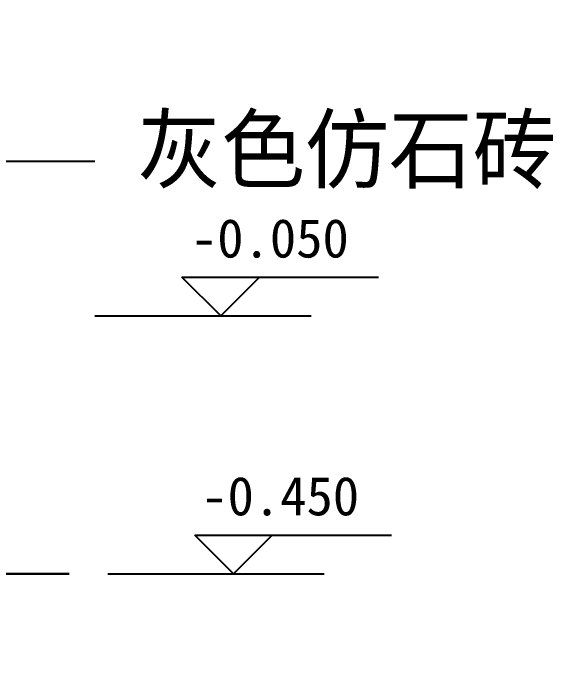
# Model space of a CAD drawing. Header units: metres. Extents: x 1826 to 6641, y 264 to 2401.
# Drawn here: x 5803 to 6641, y 1160 to 2170 of the extents above; entities that cross this region are included whole.
import ezdxf

# ---------------------------------------------------------------- set-up
doc = ezdxf.new("R2010")
doc.units = ezdxf.units.M
for name, color, linetype in [('LM', 141, 'Continuous'), ('PUB_DIM', 3, 'Continuous'), ('PUB_TEXT', 7, 'Continuous'), ('PUB_WALL', 7, 'Continuous'), ('S_WALL', 7, 'Continuous')]:
    doc.layers.add(name, color=color, linetype=linetype)

msp = doc.modelspace()

# ---------------------------------------------------------------- hatches: boundary and pattern name
at = {"layer": 'LM'}
h = msp.add_hatch(dxfattribs=at)
h.set_pattern_fill('AR-HBONE', scale=30)
h.paths.add_polyline_path([(5890, 1300), (4720, 1300), (4720, 1650), (4600, 1650), (4600, 1160), (5890, 1160)])
h.paths.add_polyline_path([(4600, 1650), (4361.88, 1650), (4326, 1640.22), (4370, 1626.22), (4370, 1160), (4600, 1160)])

# ---------------------------------------------------------------- linework, layer by layer
msp.add_line((5780, 1940), (5930, 1940), dxfattribs=at)
at = {"layer": 'PUB_DIM'}
for p, q in [((6125.22, 1700), (6065.22, 1760)), ((6065.22, 1760), (6185.22, 1760)), ((6125.22, 1760), (6370.25, 1760)), ((6185.22, 1760), (6125.22, 1700)), ((5930, 1700), (6265.73, 1700)), ((6085.22, 1360), (6205.22, 1360)), ((6145.22, 1300), (6085.22, 1360)), ((6205.22, 1360), (6145.22, 1300)), ((6145.22, 1360), (6390.25, 1360)), ((5950, 1300), (6285.73, 1300))]:
    msp.add_line(p, q, dxfattribs=at)
at = {"layer": 'PUB_WALL'}
msp.add_lwpolyline([(4720, 2170), (4720, 1300), (5890, 1300)], dxfattribs=at)
at = {"layer": 'S_WALL'}
msp.add_line((5890, 1300), (4720, 1300), dxfattribs=at)

# ---------------------------------------------------------------- texts
at = {"layer": 'PUB_TEXT'}
for s, height, p in [('灰色仿石砖', 100, (5996.09, 1908.56)), ('-0.050', 60, (6079.07, 1790.59)), ('-0.450', 60, (6095.07, 1390.59))]:
    msp.add_text(s, height=height, dxfattribs=at).set_placement(p)

doc.saveas('drawing.dxf')
